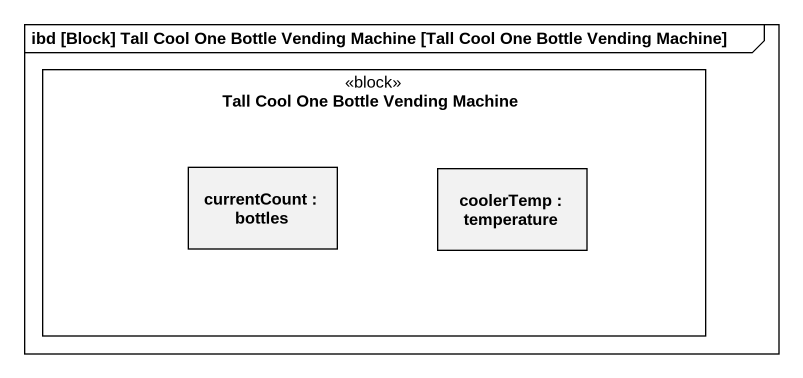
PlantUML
@startuml
mainframe ibd [Block] Tall Cool One Bottle Vending Machine [Tall Cool One Bottle Vending Machine]
rectangle "Tall Cool One Bottle Vending Machine" as Tall_Cool_One_Bottle <<block>> {
  rectangle "currentCount : bottles" as currentCount
  rectangle "coolerTemp : temperature" as coolerTemp
}
@enduml
